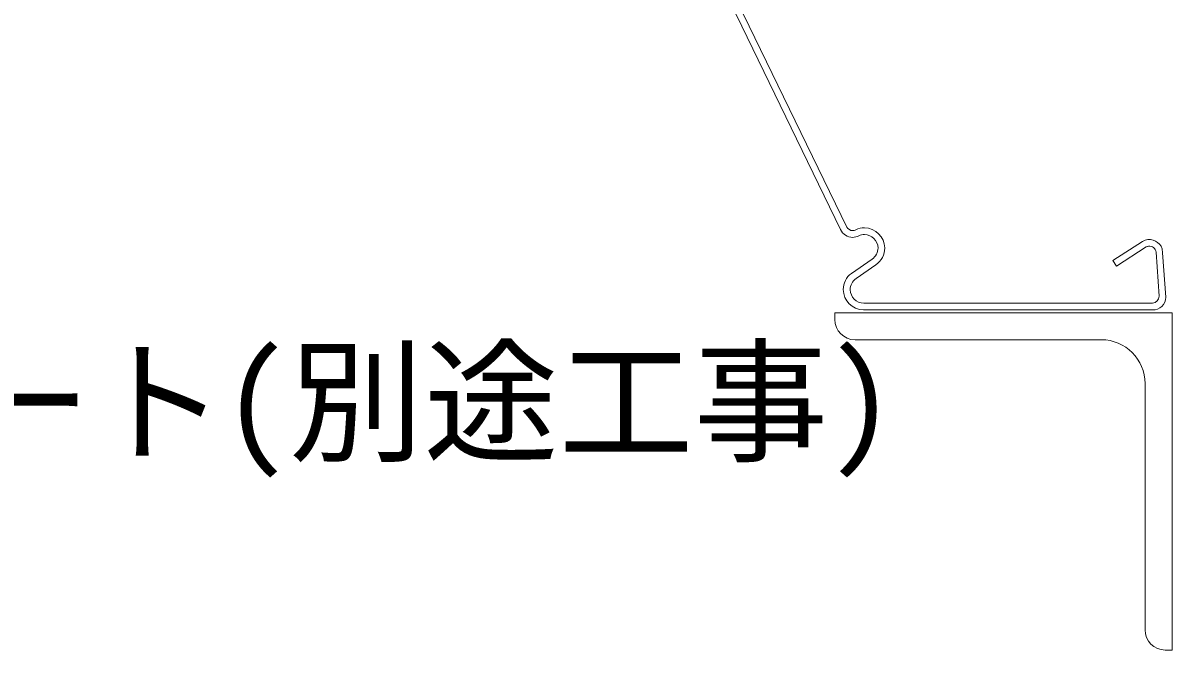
# Model space of a CAD drawing. Units: millimetres, scale not verified. Extents: x -675 to 675, y -471 to 460.
# Drawn here: x 47.5 to 217.8, y -120.1 to -27.2 of the extents above; entities that cross this region are included whole.
import ezdxf
from ezdxf.enums import TextEntityAlignment as Align

# ---------------------------------------------------------------- set-up
doc = ezdxf.new("R2010")
doc.units = ezdxf.units.MM
doc.header["$LTSCALE"] = 5
for name, color, linetype, lineweight in [('1-0_芯・寸法線', 7, 'Continuous', 9), ('1-8_下地など', 7, 'Continuous', 9), ('1-A_元図・躯体', 7, 'Continuous', 9)]:
    doc.layers.add(name, color=color, linetype=linetype, lineweight=lineweight)
doc.styles.add('ＭＳ ゴシック', font='')
doc.styles.get('ＭＳ ゴシック').set_extended_font_data('MS Gothic')

msp = doc.modelspace()

# ---------------------------------------------------------------- linework, layer by layer
at = {"layer": '1-8_下地など'}
for p, q in [((155.108, -27.632), (145.743, -8.302)), ((144.858, -8.762), (154.043, -27.632)), ((154.043, -27.632), (168.673, -57.782)), ((169.613, -57.422), (155.108, -27.632)), ((213.433, -59.527), (209.033, -62.372)), ((213.858, -59.342), (213.433, -59.527)), ((209.578, -63.207), (213.978, -60.362)), ((213.978, -60.362), (214.168, -60.292)), ((215.428, -60.932), (215.478, -61.132)), ((215.478, -61.132), (215.943, -67.652)), ((216.438, -61.237), (216.378, -60.622)), ((216.933, -67.822), (216.438, -61.237)), ((173.358, -62.172), (170.288, -64.277)), ((170.988, -65.052), (173.918, -63.002)), ((209.033, -62.372), (209.578, -63.207)), ((172.063, -69.692), (214.938, -69.687)), ((214.938, -68.687), (172.108, -68.707))]:
    msp.add_line(p, q, dxfattribs=at)
for centre, radius, start, end in [((170.517, -56.889), 2.048, 205.7691, 269.16545), ((170.499, -56.916), 1.021, 209.75747, 269.3657), ((170.381, -56.598), 1.343, 274.55396, 294.09595), ((172.265, -60.551), 3.036, 90.45722, 116.08673), ((172.127, -60.628), 3.115, 2.08743, 87.91256), ((170.346, -56.422), 2.519, 273.21224, 294.36855), ((172.321, -60.759), 2.246, 92.03248, 114.59642), ((172.165, -60.59), 2.077, 2.06863, 87.90669), ((214.426, -61.336), 2.076, 20.07444, 105.9057), ((172.208, -60.497), 2.033, 304.47901, 359.49967), ((172.181, -60.484), 3.059, 304.59259, 359.42526), ((214.45, -61.289), 1.039, 20.13092, 105.86447), ((172.125, -66.713), 3.051, 126.98707, 179.52321), ((172.141, -66.729), 2.034, 124.50032, 179.50299), ((172.193, -66.575), 3.121, 182.06683, 267.57087), ((172.182, -66.63), 2.076, 182.244, 267.92901), ((215.016, -67.768), 1.918, 267.66782, 358.42106), ((214.814, -67.565), 1.131, 276.32643, 355.56147)]:
    msp.add_arc(centre, radius, start, end, dxfattribs=at)
at = {"layer": '1-A_元図・躯体'}
for p, q in [((167.828, -70.117), (167.828, -71.117)), ((170.828, -74.117), (207.328, -74.117)), ((213.828, -80.617), (213.828, -117.117)), ((216.828, -120.117), (217.828, -120.117))]:
    msp.add_line(p, q, dxfattribs=at)
msp.add_lwpolyline([(217.828, -120.117), (217.828, -70.117), (167.828, -70.117)], dxfattribs=at)
for centre, radius, start, end in [((170.828, -71.117), 3, 180, 270), ((207.328, -80.617), 6.5, 0, 90), ((216.828, -117.117), 3, 180, 270)]:
    msp.add_arc(centre, radius, start, end, dxfattribs=at)

# ---------------------------------------------------------------- texts
at = {"layer": '1-0_芯・寸法線', "style": 'ＭＳ ゴシック'}
for s, p in [('耐火デッキプレート', (-102.401, -95.087)), ('(別途工事)', (76.904, -95.029))]:
    msp.add_text(s, height=14.66, dxfattribs=at).set_placement(p, align=Align.BOTTOM_LEFT)

doc.saveas('drawing.dxf')
